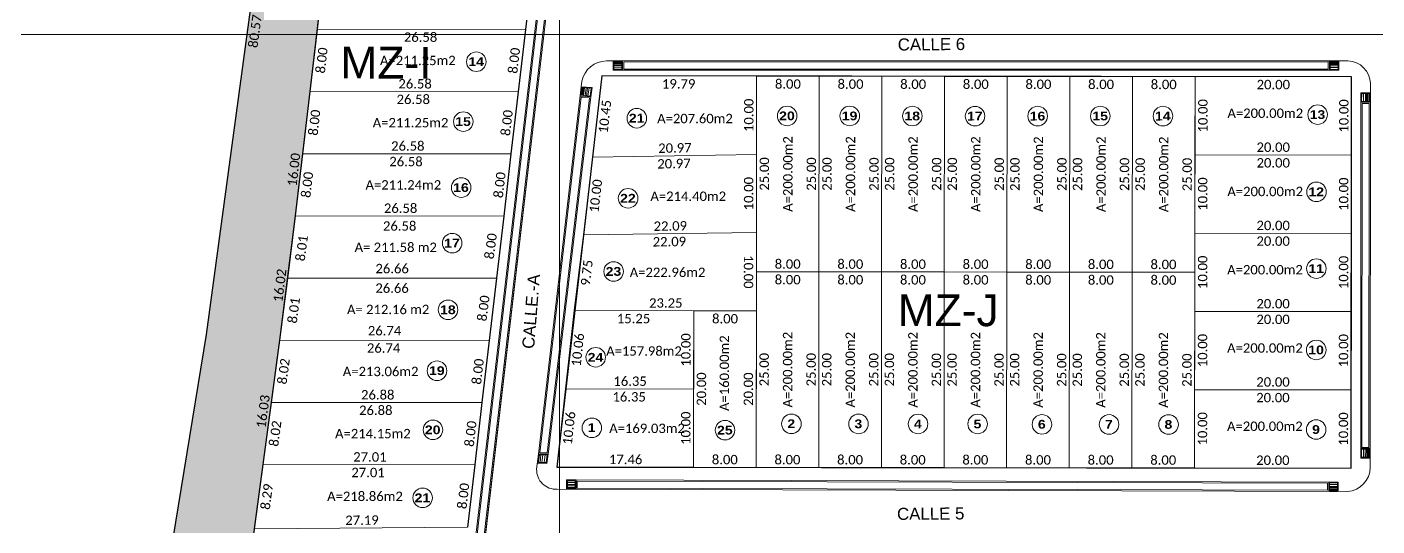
# Model space of a CAD drawing. Header units: inches. Extents: x 0 to 280406, y 0 to 9336832.
# Drawn here: x 279532 to 279704.4, y 9336237.2 to 9336300.9 of the extents above; entities that cross this region are included whole.
import ezdxf
from ezdxf.enums import TextEntityAlignment as Align

# ---------------------------------------------------------------- set-up
doc = ezdxf.new("R2010")
doc.units = ezdxf.units.IN
doc.header["$MEASUREMENT"] = 0
doc.linetypes.add('ACAD_ISO04W100', pattern=[30, 24, -3, 0, -3])
for name, color, linetype, lineweight in [('CC', 7, 'Continuous', 0), ('circulos', 7, 'Continuous', 15), ('corte vias', 21, 'ACAD_ISO04W100', 0), ('LOTES', 1, 'Continuous', 30), ('manzanas', 5, 'Continuous', 30), ('MANZANAS-ORIGINALES', 147, 'Continuous', 9), ('MATRIZ', 5, 'Continuous', 30), ('nombre de calles', 30, 'Continuous', 30), ('numero lote', 7, 'Continuous', 20)]:
    doc.layers.add(name, color=color, linetype=linetype, lineweight=lineweight)
for name, color, linetype in [('CENTRO', 6, 'Continuous'), ('COORD', 7, 'Continuous'), ('Cotas', 7, 'Continuous'), ('GRILLA', 7, 'Continuous'), ('textc', 255, 'Continuous')]:
    doc.layers.add(name, color=color, linetype=linetype)
doc.styles.add('Legend', font='calibri.ttf')
doc.styles.add('SAMUEL', font='')
doc.styles.get("Standard").update_dxf_attribs({"font": 'arial.ttf'})
doc.styles.add('ttt', font='swissko.ttf')
doc.styles.get('SAMUEL').set_extended_font_data('Arial Black')
doc.dimstyles.get("Standard").update_dxf_attribs({"dimtxt": 0.18, "dimasz": 0.18, "dimexe": 0.18, "dimexo": 0.0625, "dimgap": 0.09, "dimtad": 0, "dimtih": 1, "dimtoh": 1, "dimdec": 4, "dimzin": 0, "dimdsep": 46, "dimtxsty": 'Standard', "dimcen": 0.09, "dimadec": 0, "dimazin": 0, "dimtfac": 1, "dimtdec": 4, "dimtofl": 0, "dimtmove": 0, "dimatfit": 3, "dimfxl": 1, "dimtolj": 1, "dimtzin": 0, "dimarcsym": 0})

# ---------------------------------------------------------------- blocks, each defined once
blk = doc.blocks.new('arrrd')
at = {"layer": 'CC'}
for p, q in [((297898.82, 9336694.35), (297898.57, 9336692.41)), ((297898.83, 9336694.25), (297898.71, 9336693.28)), ((297898.93, 9336694.25), (297898.81, 9336693.28)), ((297899.12, 9336694.25), (297899, 9336693.28)), ((297899.36, 9336694.25), (297899.24, 9336693.27)), ((297899.67, 9336694.25), (297899.54, 9336693.27))]:
    blk.add_line(p, q, dxfattribs=at)
at = {"layer": 'corte vias', "lineweight": 20}
for p, q in [((297908.29, 9336743.41), (297908.29, 9336744.61)), ((297909.49, 9336744.6), (297909.49, 9336743.41)), ((297999.76, 9336744.74), (297999.76, 9336743.53)), ((298000.96, 9336743.53), (298000.96, 9336744.73)), ((297909.49, 9336743.41), (297908.29, 9336743.41)), ((297999.76, 9336743.53), (298000.96, 9336743.53)), ((297905.59, 9336741.21), (297904.19, 9336741.3)), ((297905.43, 9336740.01), (297905.59, 9336741.21)), ((298005, 9336740.66), (298003.8, 9336740.66)), ((298003.8, 9336740.66), (298003.8, 9336739.46)), ((297904.06, 9336740.11), (297905.43, 9336740.01)), ((298003.8, 9336739.46), (298005, 9336739.46)), ((298003.83, 9336693.98), (298003.83, 9336695.18)), ((298003.83, 9336695.18), (298005.03, 9336695.18)), ((298005.03, 9336693.98), (298003.83, 9336693.98)), ((297999.76, 9336689.7), (297999.76, 9336690.9)), ((297999.76, 9336690.9), (298000.96, 9336690.9)), ((298000.96, 9336690.9), (298000.96, 9336689.7))]:
    blk.add_line(p, q, dxfattribs=at)
for points in [[(297898.82, 9336694.35), (297900.03, 9336694.36), (297899.88, 9336693.16), (297898.67, 9336693.18)], [(297903.6, 9336689.86), (297903.6, 9336691.06), (297902.4, 9336691.06), (297902.4, 9336689.87)]]:
    blk.add_lwpolyline(points, dxfattribs=at)
at = {"layer": 'MANZANAS-ORIGINALES'}
for p, q in [((297907.42, 9336744.61), (298002.12, 9336744.73)), ((297908.38, 9336743.5), (297908.38, 9336744.61)), ((297908.38, 9336744.6), (297909.39, 9336744.6)), ((297908.38, 9336744.5), (297909.39, 9336744.5)), ((297908.38, 9336744.4), (297909.39, 9336744.4)), ((297908.38, 9336744.26), (297909.39, 9336744.26)), ((297908.38, 9336744.12), (297909.39, 9336744.12)), ((297908.38, 9336743.98), (297909.39, 9336743.98)), ((297908.38, 9336743.74), (297909.39, 9336743.74)), ((297909.39, 9336744.6), (297909.39, 9336743.5)), ((297999.76, 9336744.74), (297999.76, 9336743.53)), ((297999.85, 9336743.62), (297999.85, 9336744.74)), ((298000.87, 9336744.72), (297999.85, 9336744.72)), ((298000.87, 9336744.62), (297999.85, 9336744.62)), ((298000.87, 9336744.52), (297999.85, 9336744.52)), ((298000.87, 9336744.38), (297999.85, 9336744.38)), ((298000.87, 9336744.24), (297999.85, 9336744.24)), ((298000.87, 9336744.1), (297999.85, 9336744.1)), ((298000.87, 9336743.86), (297999.85, 9336743.86)), ((298000.87, 9336743.62), (298000.87, 9336744.74)), ((297898.82, 9336694.35), (297904.27, 9336742.03)), ((297909.39, 9336743.5), (297908.38, 9336743.5)), ((297999.76, 9336743.53), (297909.49, 9336743.41)), ((297999.85, 9336743.62), (298000.87, 9336743.62)), ((297904.07, 9336740.21), (297905.34, 9336740.11)), ((297904.12, 9336740.2), (297904.25, 9336741.2)), ((297905.47, 9336741.11), (297904.18, 9336741.2)), ((297904.18, 9336740.2), (297904.31, 9336741.19)), ((297904.27, 9336740.19), (297904.4, 9336741.19)), ((297904.38, 9336740.18), (297904.51, 9336741.18)), ((297904.51, 9336740.17), (297904.64, 9336741.17)), ((297904.7, 9336740.16), (297904.83, 9336741.15)), ((297904.86, 9336740.15), (297904.99, 9336741.14)), ((297905.07, 9336740.13), (297905.2, 9336741.13)), ((297905.34, 9336740.11), (297905.47, 9336741.11)), ((298003.89, 9336740.57), (298005, 9336740.57)), ((298003.89, 9336740.57), (298003.89, 9336739.55)), ((298004.13, 9336739.55), (298004.13, 9336740.57)), ((298004.37, 9336739.55), (298004.37, 9336740.57)), ((298004.51, 9336739.55), (298004.51, 9336740.57)), ((298004.65, 9336739.55), (298004.65, 9336740.57)), ((298004.79, 9336739.55), (298004.79, 9336740.57)), ((298004.89, 9336739.55), (298004.89, 9336740.57)), ((298004.99, 9336739.55), (298004.99, 9336740.57)), ((298005.03, 9336692.79), (298005, 9336741.82)), ((297905.43, 9336740.01), (297900.03, 9336694.36)), ((297904.06, 9336740.11), (297905.43, 9336740.01)), ((298003.83, 9336695.18), (298003.8, 9336739.46)), ((298003.8, 9336739.46), (298005, 9336739.46)), ((298003.89, 9336739.55), (298005, 9336739.55)), ((297900.03, 9336694.36), (297898.82, 9336694.35)), ((297900.03, 9336694.36), (297898.83, 9336694.35)), ((297900.03, 9336694.36), (297898.83, 9336694.35)), ((298003.83, 9336695.18), (298005.03, 9336695.18)), ((298003.92, 9336694.07), (298003.92, 9336695.09)), ((298003.92, 9336695.09), (298005.03, 9336695.09)), ((298003.92, 9336694.07), (298005.03, 9336694.07)), ((298004.16, 9336695.09), (298004.16, 9336694.07)), ((298004.4, 9336695.09), (298004.4, 9336694.07)), ((298004.54, 9336695.09), (298004.54, 9336694.07)), ((298004.68, 9336695.09), (298004.68, 9336694.07)), ((298004.82, 9336695.09), (298004.82, 9336694.07)), ((298004.92, 9336695.09), (298004.92, 9336694.07)), ((298005.02, 9336695.09), (298005.02, 9336694.07)), ((297903.5, 9336690.73), (297902.5, 9336690.73)), ((297903.5, 9336690.47), (297902.5, 9336690.47)), ((297903.5, 9336690.29), (297902.5, 9336690.29)), ((297903.6, 9336691.07), (297999.76, 9336690.9)), ((297903.6, 9336691.06), (297903.6, 9336689.87)), ((297999.76, 9336689.7), (297999.76, 9336690.9)), ((297999.76, 9336690.9), (297999.76, 9336689.7)), ((297999.76, 9336690.9), (297999.76, 9336689.7)), ((297999.85, 9336690.81), (297999.85, 9336689.7)), ((297999.85, 9336690.81), (298000.87, 9336690.81)), ((298000.87, 9336690.57), (297999.85, 9336690.57)), ((298000.87, 9336690.33), (297999.85, 9336690.33)), ((298000.87, 9336690.19), (297999.85, 9336690.19)), ((298000.87, 9336690.81), (298000.87, 9336689.7)), ((298002.16, 9336689.7), (297901.2, 9336689.87)), ((297903.5, 9336690.11), (297902.5, 9336690.11)), ((297903.5, 9336690), (297902.5, 9336690)), ((297903.5, 9336689.89), (297902.5, 9336689.89)), ((298000.87, 9336690.05), (297999.85, 9336690.05)), ((298000.87, 9336689.91), (297999.85, 9336689.91)), ((298000.87, 9336689.81), (297999.85, 9336689.81)), ((298000.87, 9336689.71), (297999.85, 9336689.71))]:
    blk.add_line(p, q, dxfattribs=at)
for points in [[(297909.64, 9336744.44), (297999.61, 9336744.58), (297999.61, 9336743.66), (297909.64, 9336743.55)], [(297905.25, 9336739.87), (297899.9, 9336694.51), (297898.99, 9336694.5), (297904.2, 9336739.95)], [(298004.88, 9336695.33), (298004.86, 9336739.29), (298003.96, 9336739.29), (298003.97, 9336695.33)], [(297999.59, 9336689.85), (297903.74, 9336690.01), (297903.74, 9336690.91), (297999.59, 9336690.75)]]:
    blk.add_lwpolyline(points, close=True, dxfattribs=at)
for points in [[(297898.81, 9336694.25), (297899.92, 9336694.26), (297899.8, 9336693.27), (297898.68, 9336693.28)], [(297903.5, 9336689.86), (297903.5, 9336690.96), (297902.5, 9336690.96), (297902.5, 9336689.87)]]:
    blk.add_lwpolyline(points, dxfattribs=at)
for centre, radius, start, end in [((297907.49, 9336741.32), 3.29, 91.1545, 167.6225), ((298002.02, 9336741.75), 2.98, 1.426, 87.9458), ((297901.05, 9336692.34), 2.48, 178.4794, 273.3425), ((298001.92, 9336692.79), 3.11, 273.8852, 0)]:
    blk.add_arc(centre, radius, start, end, dxfattribs=at)
blk = doc.blocks.new('SDF')
at = {"layer": 'MANZANAS-ORIGINALES'}
blk.add_line((300383.74, 9335633.2), (300399.34, 9335768.15), dxfattribs=at)
at = {"layer": 'MANZANAS-ORIGINALES', "flags": 128}
blk.add_lwpolyline([(300384.07, 9335636.06), (300382.88, 9335636.19), (300397.71, 9335764.34), (300398.9, 9335764.21), (300384.07, 9335636.06)], dxfattribs=at)
blk.add_lwpolyline([(300383.94, 9335636.23), (300383.05, 9335636.32), (300397.84, 9335764.18), (300398.73, 9335764.07)], close=True, dxfattribs=at)
blk = doc.blocks.new('*D14')
at = {"layer": 'COORD', "color": 0, "lineweight": -2, "transparency": 16777216}
blk.add_line((279600, 9336616.04), (279600, 9336600.44), dxfattribs=at)
at = {"layer": 'Defpoints', "color": 0, "transparency": 16777216}
for p in [(279600, 9336616.1), (279600, 9336615.1), (0, 0)]:
    blk.add_point(p, dxfattribs=at)
at = {"layer": 'COORD', "color": 0, "lineweight": 0, "transparency": 16777216, "insert": (279597.47, 9336607.27), "char_height": 3, "attachment_point": 5, "rotation": 90}
blk.add_mtext('\\A1;279600', dxfattribs=at)
blk = doc.blocks.new('*D16')
at = {"layer": 'COORD', "color": 0, "lineweight": -2, "transparency": 16777216}
blk.add_line((279750, 9336616.04), (279750, 9336600.44), dxfattribs=at)
at = {"layer": 'Defpoints', "color": 0, "transparency": 16777216}
for p in [(279750, 9336616.1), (279750, 9336615.1), (0, 0)]:
    blk.add_point(p, dxfattribs=at)
at = {"layer": 'COORD', "color": 0, "lineweight": 0, "transparency": 16777216, "insert": (279747.47, 9336607.27), "char_height": 3, "attachment_point": 5, "rotation": 90}
blk.add_mtext('\\A1;279750', dxfattribs=at)
blk = doc.blocks.new('*D18')
at = {"layer": 'COORD', "color": 0, "lineweight": -2, "transparency": 16777216}
blk.add_line((279900, 9336616.04), (279900, 9336600.44), dxfattribs=at)
at = {"layer": 'Defpoints', "color": 0, "transparency": 16777216}
for p in [(279900, 9336616.1), (279900, 9336615.1), (0, 0)]:
    blk.add_point(p, dxfattribs=at)
at = {"layer": 'COORD', "color": 0, "lineweight": 0, "transparency": 16777216, "insert": (279897.47, 9336607.27), "char_height": 3, "attachment_point": 5, "rotation": 90}
blk.add_mtext('\\A1;279900', dxfattribs=at)
blk = doc.blocks.new('*D24')
at = {"layer": 'COORD', "color": 0, "lineweight": -2, "transparency": 16777216}
blk.add_line((279995.36, 9336300), (279977.48, 9336300), dxfattribs=at)
at = {"layer": 'Defpoints', "color": 0, "transparency": 16777216}
for p in [(279994.42, 9336300), (279995.42, 9336300), (0, 0)]:
    blk.add_point(p, dxfattribs=at)
at = {"layer": 'COORD', "color": 0, "lineweight": 0, "transparency": 16777216, "insert": (279985.45, 9336302.53), "char_height": 3, "attachment_point": 5}
blk.add_mtext('\\A1;9336300', dxfattribs=at)
blk = doc.blocks.new('*D26')
at = {"layer": 'COORD', "color": 0, "lineweight": -2, "transparency": 16777216}
blk.add_line((279995.36, 9336450), (279977.48, 9336450), dxfattribs=at)
at = {"layer": 'Defpoints', "color": 0, "transparency": 16777216}
for p in [(279994.42, 9336450), (279995.42, 9336450), (0, 0)]:
    blk.add_point(p, dxfattribs=at)
at = {"layer": 'COORD', "color": 0, "lineweight": 0, "transparency": 16777216, "insert": (279985.45, 9336452.53), "char_height": 3, "attachment_point": 5}
blk.add_mtext('\\A1;9336450', dxfattribs=at)
blk = doc.blocks.new('*D28')
at = {"layer": 'COORD', "color": 0, "lineweight": -2, "transparency": 16777216}
blk.add_line((279995.36, 9336600), (279977.48, 9336600), dxfattribs=at)
at = {"layer": 'Defpoints', "color": 0, "transparency": 16777216}
for p in [(279994.42, 9336600), (279995.42, 9336600), (0, 0)]:
    blk.add_point(p, dxfattribs=at)
at = {"layer": 'COORD', "color": 0, "lineweight": 0, "transparency": 16777216, "insert": (279985.45, 9336602.53), "char_height": 3, "attachment_point": 5}
blk.add_mtext('\\A1;9336600', dxfattribs=at)

msp = doc.modelspace()

# ---------------------------------------------------------------- hatches: boundary and pattern name
at = {"layer": 'manzanas'}
h = msp.add_hatch(color=3, dxfattribs=at)
h.dxf.hatch_style = 1
h.paths.add_polyline_path([(279505.68, 9335885.64), (279585.89, 9335917.4), (279585.89, 9335917.96), (279548.35, 9335905.68), (279513.18, 9335893.95), (279512.36, 9335894.22), (279511.93, 9335894.64), (279511.64, 9335896.26), (279507.7, 9335918.09), (279506.6, 9335925.66), (279505.44, 9335933.58), (279504.28, 9335941.51), (279503.13, 9335949.44), (279501.97, 9335957.36), (279500.81, 9335965.28), (279499.66, 9335973.21), (279498.5, 9335981.13), (279497.34, 9335989.05), (279496.19, 9335996.97), (279495.03, 9336004.89), (279494.91, 9336005.72), (279497.68, 9336014.26), (279526.66, 9336014.33), (279528.27, 9336019.66), (279499.45, 9336019.69), (279501.94, 9336027.35), (279504.42, 9336035.01), (279506.91, 9336042.66), (279509.4, 9336050.32), (279511.9, 9336058.02), (279514.72, 9336065.64), (279517.55, 9336073.29), (279520.38, 9336080.95), (279523.21, 9336088.61), (279526.04, 9336096.26), (279528.87, 9336103.92), (279531.7, 9336111.58), (279534.53, 9336119.23), (279537.36, 9336126.89), (279540.19, 9336134.55), (279543.65, 9336143.93), (279545.62, 9336153.49), (279547.26, 9336161.31), (279548.84, 9336168.97), (279550.46, 9336176.63), (279552.06, 9336184.29), (279553.6, 9336191.67), (279555.59, 9336201.23), (279583.23, 9336201.47), (279584.77, 9336207.35), (279556.82, 9336207.11), (279557.51, 9336210.4), (279559.73, 9336226.98), (279562.14, 9336245.03), (279564.27, 9336260.92), (279566.28, 9336276.82), (279568.13, 9336292.71), (279570.91, 9336316.55), (279572.76, 9336332.44), (279574.72, 9336349.44), (279574.26, 9336349.45), (279560.94, 9336348.33), (279545.04, 9336347), (279546.95, 9336369.69), (279547.62, 9336377.63), (279548.35, 9336386.19), (279557.88, 9336405.48), (279564.79, 9336419.48), (279568.15, 9336426.48), (279577.5, 9336447.48), (279586.84, 9336468.48), (279593.07, 9336482.48), (279596.2, 9336489.48), (279599.74, 9336496.48), (279603.79, 9336504.48), (279611.9, 9336520.48), (279623.31, 9336520.48), (279612.05, 9336529.38), (279611.19, 9336528.07), (279587.54, 9336481.36), (279558.71, 9336416.55), (279539.78, 9336378.25), (279536.48, 9336339.06), (279565.69, 9336341.51), (279554.87, 9336261.67), (279537.78, 9336157.13), (279536.85, 9336148.55), (279533.04, 9336137.17), (279485.13, 9336008.96)])
h.paths.add_polyline_path([(279550.73, 9336212.51, -1), (279553.22, 9336212.51, -1)], flags=16)
h.paths.add_polyline_path([(279510.98, 9336017.95), (279515.91, 9336017.94), (279515.91, 9336019.79), (279510.99, 9336019.79)], flags=24)
h.paths.add_polyline_path([(279566.69, 9336201.53), (279571.61, 9336201.57), (279571.6, 9336203.42), (279566.67, 9336203.38)], flags=24)
h.paths.add_polyline_path([(279614.65, 9336520.65), (279619.57, 9336520.65), (279619.57, 9336522.46), (279614.65, 9336522.46)], flags=24)
h.paths.add_polyline_path([(279547.64, 9336184.05), (279550, 9336195.15), (279548.19, 9336195.53), (279545.84, 9336184.44)], flags=24)
h.paths.add_polyline_path([(279606.32, 9336509.43), (279608.55, 9336513.82), (279606.9, 9336514.65), (279604.68, 9336510.26)], flags=25)
h.paths.add_polyline_path([(279600.62, 9336498.27), (279602.42, 9336501.8), (279600.77, 9336502.64), (279598.98, 9336499.1)], flags=24)
h.paths.add_polyline_path([(279596.89, 9336490.94), (279598.68, 9336494.47), (279597.03, 9336495.31), (279595.24, 9336491.77)], flags=24)
h.paths.add_polyline_path([(279593.71, 9336484.01), (279595.33, 9336487.63), (279593.64, 9336488.38), (279592.03, 9336484.76)], flags=24)
h.paths.add_polyline_path([(279588.56, 9336472.43), (279590.56, 9336476.93), (279588.87, 9336477.68), (279586.87, 9336473.18)], flags=24)
h.paths.add_polyline_path([(279581.15, 9336455.77), (279583.16, 9336460.27), (279581.47, 9336461.02), (279579.47, 9336456.52)], flags=24)
h.paths.add_polyline_path([(279571.18, 9336433.96), (279573.18, 9336438.46), (279571.49, 9336439.21), (279569.49, 9336434.71)], flags=24)
h.paths.add_polyline_path([(279565.73, 9336421.56), (279567.44, 9336425.13), (279565.81, 9336425.91), (279564.1, 9336422.34)], flags=24)
h.paths.add_polyline_path([(279559.78, 9336409.69), (279561.96, 9336414.11), (279560.3, 9336414.92), (279558.12, 9336410.51)], flags=24)
h.paths.add_polyline_path([(279551.06, 9336392.59), (279553.24, 9336397), (279551.59, 9336397.82), (279549.4, 9336393.4)], flags=24)
h.paths.add_polyline_path([(279547.81, 9336380.42), (279548.15, 9336384.37), (279546.31, 9336384.53), (279545.98, 9336380.58)], flags=24)
h.paths.add_polyline_path([(279546.94, 9336370.64), (279547.27, 9336374.59), (279545.44, 9336374.74), (279545.1, 9336370.79)], flags=24)
h.paths.add_polyline_path([(279545.64, 9336355.28), (279546.05, 9336360.18), (279544.23, 9336360.34), (279543.81, 9336355.43)], flags=24)
h.paths.add_polyline_path([(279550.56, 9336345.54), (279555.47, 9336345.95), (279555.32, 9336347.79), (279550.41, 9336347.37)], flags=24)
h.paths.add_polyline_path([(279565.08, 9336346.77), (279569.99, 9336347.18), (279569.84, 9336349.02), (279564.93, 9336348.61)], flags=24)
h.paths.add_polyline_path([(279571.24, 9336347.58), (279575.21, 9336347.49), (279575.25, 9336349.34), (279571.29, 9336349.43)], flags=24)
h.paths.add_polyline_path([(279573.34, 9336337.07), (279573.9, 9336341.95), (279572.1, 9336342.16), (279571.53, 9336337.28)], flags=25)
h.paths.add_polyline_path([(279571.4, 9336320.8), (279571.97, 9336325.69), (279570.14, 9336325.91), (279569.57, 9336321.02)], flags=24)
h.paths.add_polyline_path([(279569.3, 9336301.86), (279569.87, 9336306.75), (279568.04, 9336306.97), (279567.47, 9336302.08)], flags=25)
h.paths.add_polyline_path([(279566.68, 9336280.17), (279567.25, 9336285.06), (279565.42, 9336285.27), (279564.85, 9336280.38)], flags=25)
h.paths.add_polyline_path([(279564.87, 9336265.36), (279565.49, 9336270.25), (279563.66, 9336270.48), (279563.04, 9336265.59)], flags=25)
h.paths.add_polyline_path([(279562.71, 9336249.26), (279563.36, 9336254.14), (279561.54, 9336254.39), (279560.88, 9336249.5)], flags=25)
h.paths.add_polyline_path([(279560.41, 9336232.45), (279561.06, 9336237.34), (279559.23, 9336237.58), (279558.58, 9336232.7)], flags=24)
h.paths.add_polyline_path([(279558.21, 9336215.32), (279558.87, 9336220.2), (279557.04, 9336220.44), (279556.39, 9336215.56)], flags=24)
h.paths.add_polyline_path([(279556.72, 9336207.06), (279557.53, 9336210.94), (279555.73, 9336211.32), (279554.92, 9336207.44)], flags=24)
h.paths.add_polyline_path([(279567.61, 9336205.6), (279572.54, 9336205.64), (279572.52, 9336207.49), (279567.6, 9336207.45)], flags=24)
h.paths.add_polyline_path([(279583.52, 9336201.77), (279584.52, 9336205.61), (279582.74, 9336206.07), (279581.73, 9336202.24)], flags=25)
h.paths.add_polyline_path([(279554.51, 9336193.51), (279555.32, 9336197.39), (279553.52, 9336197.77), (279552.71, 9336193.89)], flags=25)
h.paths.add_polyline_path([(279552.5, 9336185.3), (279553.31, 9336189.18), (279551.52, 9336189.55), (279550.71, 9336185.67)], flags=25)
h.paths.add_polyline_path([(279550.8, 9336178.59), (279551.61, 9336182.48), (279549.8, 9336182.85), (279548.99, 9336178.97)], flags=24)
h.paths.add_polyline_path([(279549.66, 9336171.54), (279550.48, 9336175.42), (279548.68, 9336175.81), (279547.85, 9336171.93)], flags=25)
h.paths.add_polyline_path([(279547.78, 9336163.87), (279548.59, 9336167.75), (279546.78, 9336168.12), (279545.98, 9336164.24)], flags=25)
h.paths.add_polyline_path([(279546.15, 9336156.37), (279546.96, 9336160.25), (279545.15, 9336160.63), (279544.34, 9336156.75)], flags=24)
h.paths.add_polyline_path([(279544.42, 9336147.69), (279545.23, 9336151.57), (279543.42, 9336151.94), (279542.62, 9336148.06)], flags=25)
h.paths.add_polyline_path([(279541.26, 9336137.49), (279542.96, 9336142.11), (279541.23, 9336142.75), (279539.53, 9336138.12)], flags=24)
h.paths.add_polyline_path([(279538.47, 9336129.8), (279539.84, 9336133.52), (279538.11, 9336134.16), (279536.74, 9336130.44)], flags=25)
h.paths.add_polyline_path([(279535.67, 9336122.14), (279537.04, 9336125.86), (279535.31, 9336126.5), (279533.94, 9336122.78)], flags=25)
h.paths.add_polyline_path([(279532.86, 9336114.48), (279534.24, 9336118.2), (279532.51, 9336118.84), (279531.13, 9336115.12)], flags=25)
h.paths.add_polyline_path([(279530.05, 9336106.82), (279531.43, 9336110.54), (279529.7, 9336111.18), (279528.32, 9336107.46)], flags=25)
h.paths.add_polyline_path([(279527.24, 9336099.16), (279528.61, 9336102.88), (279526.88, 9336103.52), (279525.51, 9336099.8)], flags=25)
h.paths.add_polyline_path([(279524.42, 9336091.5), (279525.8, 9336095.22), (279524.07, 9336095.86), (279522.69, 9336092.14)], flags=25)
h.paths.add_polyline_path([(279521.6, 9336083.84), (279522.98, 9336087.56), (279521.25, 9336088.2), (279519.87, 9336084.48)], flags=25)
h.paths.add_polyline_path([(279518.78, 9336076.18), (279520.16, 9336079.9), (279518.43, 9336080.54), (279517.05, 9336076.82)], flags=25)
h.paths.add_polyline_path([(279515.96, 9336068.52), (279517.33, 9336072.24), (279515.6, 9336072.88), (279514.23, 9336069.16)], flags=25)
h.paths.add_polyline_path([(279513.14, 9336060.88), (279514.52, 9336064.6), (279512.79, 9336065.24), (279511.41, 9336061.52)], flags=25)
h.paths.add_polyline_path([(279510.57, 9336053.23), (279511.8, 9336057), (279510.04, 9336057.57), (279508.82, 9336053.8)], flags=25)
h.paths.add_polyline_path([(279508.08, 9336045.55), (279509.3, 9336049.33), (279507.55, 9336049.9), (279506.33, 9336046.12)], flags=25)
h.paths.add_polyline_path([(279505.6, 9336037.89), (279506.82, 9336041.67), (279505.07, 9336042.24), (279503.84, 9336038.46)], flags=25)
h.paths.add_polyline_path([(279503.11, 9336030.24), (279504.34, 9336034.01), (279502.58, 9336034.58), (279501.36, 9336030.81)], flags=25)
h.paths.add_polyline_path([(279500.45, 9336022.5), (279501.68, 9336026.27), (279499.92, 9336026.84), (279498.7, 9336023.07)], flags=25)
h.paths.add_polyline_path([(279526.84, 9336015.16), (279527.98, 9336018.95), (279526.25, 9336019.48), (279525.1, 9336015.69)], flags=24)
h.paths.add_polyline_path([(279509.9, 9336014.34), (279514.82, 9336014.36), (279514.82, 9336016.2), (279509.89, 9336016.19)], flags=24)
h.paths.add_polyline_path([(279495.75, 9336008.52), (279496.97, 9336012.3), (279495.22, 9336012.86), (279493.99, 9336009.09)], flags=24)
h.paths.add_polyline_path([(279492.66, 9336007.86), (279493.24, 9336003.93), (279495.06, 9336004.2), (279494.49, 9336008.12)], flags=24)
h.paths.add_polyline_path([(279493.58, 9336003.47), (279494.16, 9335999.55), (279495.98, 9335999.81), (279495.41, 9336003.74)], flags=24)
h.paths.add_polyline_path([(279494.72, 9335995.55), (279495.3, 9335991.63), (279497.12, 9335991.89), (279496.55, 9335995.82)], flags=24)
h.paths.add_polyline_path([(279495.86, 9335987.63), (279496.44, 9335983.71), (279498.26, 9335983.98), (279497.69, 9335987.9)], flags=24)
h.paths.add_polyline_path([(279497.01, 9335979.71), (279497.58, 9335975.79), (279499.41, 9335976.06), (279498.83, 9335979.98)], flags=24)
h.paths.add_polyline_path([(279498.15, 9335971.8), (279498.72, 9335967.87), (279500.55, 9335968.14), (279499.98, 9335972.06)], flags=24)
h.paths.add_polyline_path([(279499.3, 9335963.88), (279499.87, 9335959.95), (279501.69, 9335960.22), (279501.12, 9335964.14)], flags=24)
h.paths.add_polyline_path([(279500.44, 9335955.95), (279501.01, 9335952.03), (279502.84, 9335952.3), (279502.27, 9335956.22)], flags=24)
h.paths.add_polyline_path([(279501.59, 9335948.03), (279502.16, 9335944.1), (279503.99, 9335944.37), (279503.41, 9335948.3)], flags=24)
h.paths.add_polyline_path([(279502.74, 9335940.1), (279503.31, 9335936.18), (279505.13, 9335936.45), (279504.56, 9335940.37)], flags=24)
h.paths.add_polyline_path([(279503.88, 9335932.18), (279504.46, 9335928.26), (279506.28, 9335928.52), (279505.71, 9335932.45)], flags=24)
h.paths.add_polyline_path([(279506.84, 9335913.96), (279507.67, 9335909.11), (279509.49, 9335909.42), (279508.66, 9335914.28)], flags=24)
h.paths.add_polyline_path([(279509.16, 9335898.44), (279509.84, 9335894.53), (279511.66, 9335894.85), (279510.98, 9335898.75)], flags=24)
h.paths.add_polyline_path([(279509.33, 9335893.89), (279512.17, 9335891.12), (279513.45, 9335892.44), (279510.61, 9335895.21)], flags=24)
h.paths.add_polyline_path([(279512.82, 9335892.19), (279516.59, 9335890.95), (279517.16, 9335892.7), (279513.4, 9335893.94)], flags=24)
h.paths.add_polyline_path([(279562.04, 9335908.34), (279566.72, 9335909.87), (279566.15, 9335911.63), (279561.47, 9335910.1)], flags=24)
h.paths.add_polyline_path([(279543.83, 9335900.76), (279548.41, 9335902.57), (279547.73, 9335904.28), (279543.15, 9335902.47)], flags=24)
h.paths.add_polyline_path([(279495, 9335950.9), (279495.96, 9335945.09), (279497.78, 9335945.4), (279496.82, 9335951.2)], flags=24)
h.paths.add_polyline_path([(279510.21, 9336070.64), (279512.27, 9336076.15), (279510.54, 9336076.8), (279508.48, 9336071.29)], flags=24)
h.paths.add_polyline_path([(279536.17, 9336140.95), (279537.73, 9336145.62), (279535.98, 9336146.21), (279534.42, 9336141.54)], flags=24)
h.paths.add_polyline_path([(279538.91, 9336151.62), (279539.33, 9336155.56), (279537.5, 9336155.76), (279537.07, 9336151.82)], flags=24)
h.paths.add_polyline_path([(279547.38, 9336205.26), (279548.33, 9336211.06), (279546.51, 9336211.36), (279545.56, 9336205.55)], flags=24)
h.paths.add_polyline_path([(279561.68, 9336297.85), (279562.34, 9336302.73), (279560.51, 9336302.98), (279559.85, 9336298.1)], flags=24)
h.paths.add_polyline_path([(279539.6, 9336355.12), (279540.01, 9336360.03), (279538.18, 9336360.18), (279537.76, 9336355.28)], flags=24)
h.paths.add_polyline_path([(279549.35, 9336393.79), (279551.53, 9336398.2), (279549.88, 9336399.01), (279547.71, 9336394.6)], flags=24)
h.paths.add_polyline_path([(279573.56, 9336445.34), (279575.56, 9336449.84), (279573.88, 9336450.59), (279571.88, 9336446.09)], flags=24)
h.paths.add_polyline_path([(279599.3, 9336500.99), (279601.52, 9336505.38), (279599.87, 9336506.22), (279597.65, 9336501.82)], flags=24)
h.paths.add_polyline_path([(279611.58, 9336525.11), (279613.75, 9336528.43), (279612.22, 9336529.43), (279610.05, 9336526.12)], flags=9)
h.paths.add_polyline_path([(279614.97, 9336524.75), (279618.83, 9336521.7), (279619.97, 9336523.15), (279616.11, 9336526.2)], flags=24)
h.paths.add_polyline_path([(279551.14, 9336211.66), (279552.76, 9336211.67), (279552.75, 9336213.38), (279551.14, 9336213.37)], flags=8)
h.paths.add_polyline_path([(279553.4, 9336236.04), (279549.24, 9336215.45), (279555.22, 9336214.25), (279559.37, 9336234.83)], flags=24)

# ---------------------------------------------------------------- linework, layer by layer
at = {"layer": 'CENTRO', "color": 0, "lineweight": 5}
msp.add_lwpolyline([(279512.55, 9335834.31), (279505.68, 9335885.64), (279485.13, 9336008.96), (279533.04, 9336137.17), (279536.85, 9336148.55), (279537.78, 9336157.13), (279554.87, 9336261.67), (279565.69, 9336341.51), (279536.48, 9336339.06), (279443.61, 9336313.19), (279443.61, 9336313.2), (279393.44, 9336299.7), (279348.07, 9336285.67), (279344.3, 9336207.93), (279385.4, 9336111.94), (279371.94, 9336034.53), (279417.7, 9335965.44), (279472.11, 9335887.22), (279488.66, 9335862.57), (279495.92, 9335850.53), (279500.43, 9335844.17), (279504.85, 9335838), (279507.79, 9335834.31)], dxfattribs=at)
at = {"layer": 'circulos', "color": 250}
for centre in [(279589.36, 9336296.51), (279609.86, 9336289.29), (279629.06, 9336289.58), (279637.06, 9336289.58), (279645.06, 9336289.57), (279653.06, 9336289.55), (279661.06, 9336289.56), (279669.06, 9336289.57), (279677.06, 9336289.56), (279696.82, 9336289.75), (279587.7, 9336288.86), (279587.43, 9336280.43), (279608.75, 9336279.06), (279696.67, 9336279.88), (279586.28, 9336273.33), (279696.66, 9336270.07), (279606.9, 9336269.71), (279585.75, 9336264.81), (279696.64, 9336259.68), (279604.61, 9336258.74), (279584.34, 9336257.02), (279583.82, 9336249.47), (279604.12, 9336249.73), (279621.13, 9336249.43), (279629.61, 9336250.24), (279638.18, 9336250.23), (279645.78, 9336250.22), (279653.39, 9336250.22), (279661.61, 9336250.17), (279670.18, 9336250.16), (279677.78, 9336250.15), (279696.63, 9336249.51), (279582.5, 9336240.78)]:
    msp.add_circle(centre, 1.25, dxfattribs=at)
at = {"layer": 'GRILLA', "lineweight": 0}
for p, q in [((279600, 9335879.51), (279600, 9336628.63)), ((279422.77, 9336300), (279995.42, 9336300))]:
    msp.add_line(p, q, dxfattribs=at)
at = {"layer": 'LOTES', "lineweight": 13, "flags": 128}
for points in [[(279587.54, 9336481.36), (279558.71, 9336416.55), (279539.78, 9336378.25), (279536.48, 9336339.06), (279565.69, 9336341.51), (279554.87, 9336261.67), (279537.78, 9336157.13)], [(279559.73, 9336226.98), (279562.14, 9336245.03), (279564.27, 9336260.92), (279566.28, 9336276.82), (279568.13, 9336292.71), (279570.91, 9336316.55), (279572.76, 9336332.44), (279574.72, 9336349.44), (279574.26, 9336349.45), (279560.94, 9336348.33), (279545.04, 9336347), (279546.95, 9336369.69), (279547.62, 9336377.63), (279548.35, 9336386.19), (279557.88, 9336405.48), (279564.79, 9336419.48), (279568.15, 9336426.48)]]:
    msp.add_lwpolyline(points, dxfattribs=at)
for points in [[(279569.99, 9336308.6), (279596.57, 9336308.57), (279595.64, 9336300.62), (279569.06, 9336300.65)], [(279569.06, 9336300.65), (279595.64, 9336300.62), (279594.72, 9336292.68), (279568.13, 9336292.71)], [(279625.16, 9336294.67), (279605.38, 9336294.69), (279604.18, 9336284.31), (279625.15, 9336284.67)], [(279633.13, 9336269.66), (279633.16, 9336294.66), (279625.16, 9336294.67), (279625.13, 9336269.67)], [(279641.13, 9336269.65), (279641.16, 9336294.65), (279633.16, 9336294.66), (279633.13, 9336269.66)], [(279649.13, 9336269.64), (279649.16, 9336294.64), (279641.16, 9336294.65), (279641.13, 9336269.65)], [(279657.13, 9336269.63), (279657.16, 9336294.63), (279649.16, 9336294.64), (279649.13, 9336269.64)], [(279665.13, 9336269.62), (279665.16, 9336294.62), (279657.16, 9336294.63), (279657.13, 9336269.63)], [(279673.13, 9336269.61), (279673.16, 9336294.61), (279665.16, 9336294.62), (279665.13, 9336269.62)], [(279681.13, 9336269.6), (279681.16, 9336294.6), (279673.16, 9336294.61), (279673.13, 9336269.61)], [(279681.16, 9336294.6), (279681.15, 9336284.6), (279701.15, 9336284.58), (279701.16, 9336294.58)], [(279568.13, 9336292.71), (279594.72, 9336292.68), (279593.79, 9336284.73), (279567.21, 9336284.76)], [(279566.28, 9336276.82), (279592.86, 9336276.78), (279593.79, 9336284.73), (279567.21, 9336284.76)], [(279625.15, 9336284.67), (279604.18, 9336284.31), (279603.04, 9336274.37), (279625.13, 9336274.67)], [(279681.15, 9336284.6), (279681.14, 9336274.6), (279701.14, 9336274.58), (279701.15, 9336284.58)], [(279592.86, 9336276.78), (279591.94, 9336268.84), (279565.28, 9336268.87), (279566.28, 9336276.82)], [(279625.13, 9336274.67), (279603.04, 9336274.37), (279601.88, 9336264.7), (279625.13, 9336264.67)], [(279681.14, 9336274.6), (279681.13, 9336264.6), (279701.13, 9336264.58), (279701.14, 9336274.58)], [(279633.1, 9336244.66), (279633.13, 9336269.66), (279625.13, 9336269.67), (279625.1, 9336244.67)], [(279641.1, 9336244.65), (279641.13, 9336269.65), (279633.13, 9336269.66), (279633.1, 9336244.66)], [(279649.1, 9336244.64), (279649.13, 9336269.64), (279641.13, 9336269.65), (279641.1, 9336244.65)], [(279657.1, 9336244.63), (279657.13, 9336269.63), (279649.13, 9336269.64), (279649.1, 9336244.64)], [(279665.1, 9336244.62), (279665.13, 9336269.62), (279657.13, 9336269.63), (279657.1, 9336244.63)], [(279673.1, 9336244.61), (279673.13, 9336269.61), (279665.13, 9336269.62), (279665.1, 9336244.62)], [(279681.1, 9336244.6), (279681.13, 9336269.6), (279673.13, 9336269.61), (279673.1, 9336244.61)], [(279564.27, 9336260.92), (279591.01, 9336260.89), (279591.94, 9336268.84), (279565.28, 9336268.87)], [(279617.13, 9336264.68), (279601.88, 9336264.7), (279600.77, 9336254.7), (279617.11, 9336254.68)], [(279625.1, 9336244.67), (279617.1, 9336244.68), (279617.13, 9336264.68), (279625.13, 9336264.67)], [(279681.13, 9336264.6), (279681.11, 9336254.6), (279701.11, 9336254.58), (279701.13, 9336264.58)], [(279591.01, 9336260.89), (279590.08, 9336252.95), (279563.21, 9336252.98), (279564.27, 9336260.92)], [(279617.11, 9336254.68), (279600.77, 9336254.7), (279599.64, 9336244.7), (279617.1, 9336244.68)], [(279681.11, 9336254.6), (279681.1, 9336244.6), (279701.1, 9336244.58), (279701.11, 9336254.58)], [(279562.14, 9336245.03), (279589.16, 9336245), (279590.08, 9336252.95), (279563.21, 9336252.98)], [(279561.04, 9336236.82), (279588.23, 9336237.05), (279589.16, 9336245), (279562.14, 9336245.03)]]:
    msp.add_lwpolyline(points, close=True, dxfattribs=at)
at = {"layer": 'manzanas'}
for points in [[(279587.54, 9336481.36), (279558.71, 9336416.55), (279539.78, 9336378.25), (279536.48, 9336339.06), (279565.69, 9336341.51), (279554.87, 9336261.67), (279537.78, 9336157.13)], [(279559.73, 9336226.98), (279562.14, 9336245.03), (279564.27, 9336260.92), (279566.28, 9336276.82), (279568.13, 9336292.71), (279570.91, 9336316.55), (279572.76, 9336332.44), (279574.72, 9336349.44), (279574.26, 9336349.45), (279560.94, 9336348.33), (279545.04, 9336347), (279546.95, 9336369.69), (279547.62, 9336377.63), (279548.35, 9336386.19), (279557.88, 9336405.48), (279564.79, 9336419.48), (279568.15, 9336426.48)], [(279561.04, 9336236.82), (279562.14, 9336245.03), (279563.21, 9336252.98), (279564.27, 9336260.92), (279565.28, 9336268.87), (279566.28, 9336276.82), (279567.21, 9336284.76), (279568.13, 9336292.71), (279569.06, 9336300.65), (279569.99, 9336308.6)], [(279596.57, 9336308.57), (279595.64, 9336300.62), (279594.72, 9336292.68), (279593.79, 9336284.73), (279592.86, 9336276.78), (279591.94, 9336268.84), (279591.01, 9336260.89), (279590.08, 9336252.95), (279589.16, 9336245), (279588.23, 9336237.05)]]:
    msp.add_lwpolyline(points, dxfattribs=at)
msp.add_lwpolyline([(279599.64, 9336244.7), (279701.1, 9336244.58), (279701.16, 9336294.58), (279605.38, 9336294.69)], close=True, dxfattribs=at)
at = {"layer": 'MATRIZ'}
msp.add_lwpolyline([(279587.54, 9336481.36), (279558.71, 9336416.55), (279539.78, 9336378.25), (279536.48, 9336339.06), (279565.69, 9336341.51), (279554.87, 9336261.67), (279537.78, 9336157.13)], dxfattribs=at)

# ---------------------------------------------------------------- block references
at = {"rotation": 359.9307389415724}
for name, p in [('SDF', (-32081.81, 942.07)), ('arrrd', (-29587.79, -81.05))]:
    msp.add_blockref(name, p, dxfattribs=at)

# ---------------------------------------------------------------- texts
at = {"layer": 'Cotas', "style": 'Legend'}
for s, rotation, p in [('80.57', 82.2825, (279561.09, 9336300.41)), ('26.58', 359.9307, (279582.24, 9336299.65)), ('8.00', 83.3547, (279569.6, 9336296.68)), ('8.00', 83.3508, (279594.18, 9336296.65)), ('26.58', 359.9307, (279581.54, 9336293.69)), ('19.79', 359.9307, (279615.21, 9336293.68)), ('8.00', 359.9307, (279629.16, 9336293.66)), ('8.00', 359.9307, (279637.16, 9336293.65)), ('8.00', 359.9307, (279645.16, 9336293.64)), ('8.00', 359.9307, (279653.16, 9336293.64)), ('8.00', 359.9307, (279661.16, 9336293.63)), ('8.00', 359.9307, (279669.16, 9336293.62)), ('8.00', 359.9307, (279677.16, 9336293.61)), ('20.00', 359.9307, (279691.16, 9336293.59)), ('26.58', 359.9307, (279581.31, 9336291.7)), ('8.00', 83.3547, (279568.67, 9336288.73)), ('8.00', 83.3514, (279593.25, 9336288.7)), ('10.45', 83.4292, (279605.78, 9336289.51)), ('10.00', 89.9331, (279624.16, 9336289.66)), ('10.00', 89.9307, (279682.16, 9336289.6)), ('10.00', 89.9307, (279700.16, 9336289.58)), ('A=200.00m2', 90, (279629.15, 9336282.16)), ('A=200.00m2', 90, (279637.15, 9336282.15)), ('A=200.00m2', 90, (279645.15, 9336282.14)), ('A=200.00m2', 90, (279653.15, 9336282.14)), ('A=200.00m2', 90, (279661.15, 9336282.13)), ('A=200.00m2', 90, (279669.15, 9336282.12)), ('A=200.00m2', 90, (279677.15, 9336282.11)), ('26.58', 359.9291, (279580.61, 9336285.74)), ('20.97', 0.9865, (279614.73, 9336285.49)), ('20.00', 359.9307, (279691.15, 9336285.59)), ('16.00', 83.3547, (279566.05, 9336282.72)), ('26.58', 359.9291, (279580.38, 9336283.75)), ('20.97', 0.9865, (279614.61, 9336283.49)), ('25.00', 89.9307, (279626.15, 9336282.17)), ('25.00', 89.9307, (279632.15, 9336282.16)), ('25.00', 89.9307, (279634.15, 9336282.16)), ('25.00', 89.9307, (279640.15, 9336282.15)), ('25.00', 89.9307, (279642.15, 9336282.15)), ('25.00', 89.9307, (279648.15, 9336282.14)), ('25.00', 89.9307, (279650.15, 9336282.14)), ('25.00', 89.9307, (279656.15, 9336282.13)), ('25.00', 89.9307, (279658.15, 9336282.13)), ('25.00', 89.9307, (279664.15, 9336282.12)), ('25.00', 89.9307, (279666.15, 9336282.12)), ('25.00', 89.9307, (279672.15, 9336282.11)), ('25.00', 89.9307, (279674.15, 9336282.11)), ('25.00', 89.9307, (279680.15, 9336282.1)), ('20.00', 359.9307, (279691.15, 9336283.59)), ('8.00', 83.3547, (279567.75, 9336280.79)), ('8.00', 83.3508, (279592.33, 9336280.76)), ('10.00', 89.859, (279624.14, 9336279.65)), ('10.00', 89.9307, (279682.14, 9336279.6)), ('10.00', 89.9307, (279700.14, 9336279.58)), ('10.00', 83.4292, (279604.61, 9336279.36)), ('26.58', 359.9291, (279579.69, 9336277.79)), ('22.09', 0.7663, (279614.14, 9336275.52)), ('20.00', 359.9307, (279691.14, 9336275.59)), ('22.09', 0.7663, (279614.02, 9336273.52)), ('20.00', 359.9307, (279691.14, 9336273.59)), ('10.00', 270.0002, (279624.13, 9336269.66)), ('8.00', 359.9307, (279629.13, 9336270.66)), ('8.00', 359.9307, (279637.13, 9336270.65)), ('8.00', 359.9307, (279645.13, 9336270.64)), ('8.00', 359.9307, (279653.13, 9336270.64)), ('8.00', 359.9307, (279661.13, 9336270.63)), ('8.00', 359.9307, (279669.13, 9336270.62)), ('8.00', 359.9307, (279677.13, 9336270.61)), ('10.00', 89.9307, (279682.13, 9336269.6)), ('10.00', 89.9307, (279700.13, 9336269.58)), ('16.02', 82.7818, (279564.26, 9336267.92)), ('9.75', 83.1549, (279603.46, 9336269.54)), ('8.00', 359.9307, (279629.13, 9336268.66)), ('8.00', 359.9307, (279637.13, 9336268.65)), ('8.00', 359.9307, (279645.13, 9336268.64)), ('8.00', 359.9307, (279653.13, 9336268.64)), ('8.00', 359.9307, (279661.13, 9336268.63)), ('8.00', 359.9307, (279669.13, 9336268.62)), ('8.00', 359.9307, (279677.13, 9336268.61)), ('23.25', 359.9307, (279613.56, 9336265.68)), ('20.00', 359.9307, (279691.13, 9336265.59)), ('15.25', 359.9306, (279609.44, 9336263.69)), ('8.00', 359.9307, (279621.13, 9336263.67)), ('20.00', 359.9307, (279691.13, 9336263.59)), ('10.06', 83.6869, (279602.32, 9336259.7)), ('10.00', 89.9309, (279616.12, 9336259.68)), ('A=160.00m2', 90, (279621.04, 9336256.71)), ('A=200.00m2', 90, (279629.12, 9336257.16)), ('A=200.00m2', 90, (279637.12, 9336257.15)), ('A=200.00m2', 90, (279645.12, 9336257.14)), ('A=200.00m2', 90, (279653.12, 9336257.14)), ('A=200.00m2', 90, (279661.12, 9336257.13)), ('A=200.00m2', 90, (279669.12, 9336257.12)), ('A=200.00m2', 90, (279677.12, 9336257.11)), ('10.00', 89.9307, (279682.12, 9336259.6)), ('10.00', 89.9307, (279700.12, 9336259.58)), ('26.74', 359.9307, (279577.52, 9336259.92)), ('25.00', 89.9307, (279626.12, 9336257.17)), ('25.00', 89.9307, (279632.12, 9336257.16)), ('25.00', 89.9307, (279634.12, 9336257.16)), ('25.00', 89.9307, (279640.12, 9336257.15)), ('25.00', 89.9307, (279642.12, 9336257.15)), ('25.00', 89.9307, (279648.12, 9336257.14)), ('25.00', 89.9307, (279650.12, 9336257.14)), ('25.00', 89.9307, (279656.12, 9336257.13)), ('25.00', 89.9307, (279658.12, 9336257.13)), ('25.00', 89.9307, (279664.12, 9336257.12)), ('25.00', 89.9307, (279666.12, 9336257.12)), ('25.00', 89.9307, (279672.12, 9336257.11)), ('25.00', 89.9307, (279674.12, 9336257.11)), ('25.00', 89.9307, (279680.12, 9336257.1)), ('8.02', 82.3761, (279564.74, 9336256.95)), ('8.00', 83.3508, (279589.55, 9336256.92)), ('16.35', 359.9307, (279609, 9336255.69)), ('20.00', 89.9307, (279618.11, 9336254.68)), ('20.00', 89.9307, (279624.11, 9336254.67)), ('20.00', 359.9307, (279691.12, 9336255.59)), ('26.88', 359.9307, (279576.77, 9336253.95)), ('16.35', 359.9307, (279608.88, 9336253.69)), ('20.00', 359.9307, (279691.11, 9336253.59)), ('16.03', 82.3761, (279562.12, 9336251.82)), ('26.88', 359.9307, (279576.52, 9336251.97)), ('8.02', 82.3761, (279563.67, 9336249)), ('8.00', 83.3508, (279588.62, 9336248.97)), ('10.06', 83.5631, (279601.2, 9336249.7)), ('10.00', 89.9307, (279616.11, 9336249.68)), ('10.00', 89.9307, (279682.11, 9336249.6)), ('10.00', 89.9307, (279700.11, 9336249.58)), ('27.01', 359.9307, (279575.77, 9336246.01)), ('17.46', 359.9307, (279608.43, 9336245.69)), ('8.00', 359.9307, (279621.1, 9336245.67)), ('8.00', 359.9307, (279629.1, 9336245.66)), ('8.00', 359.9307, (279637.1, 9336245.65)), ('8.00', 359.9307, (279645.1, 9336245.64)), ('8.00', 359.9307, (279653.1, 9336245.64)), ('8.00', 359.9307, (279661.1, 9336245.63)), ('8.00', 359.9307, (279669.1, 9336245.62)), ('8.00', 359.9307, (279677.1, 9336245.61)), ('20.00', 359.9307, (279691.1, 9336245.59)), ('27.01', 359.9307, (279575.53, 9336244.02)), ('8.29', 82.374, (279562.59, 9336240.93)), ('8.00', 83.3508, (279587.69, 9336241.02)), ('27.19', 0.4923, (279574.76, 9336237.93))]:
    msp.add_text(s, height=1.2, rotation=rotation, dxfattribs=at).set_placement(p, align=Align.MIDDLE_CENTER)
for s, p in [('A=211.25m2', (279581.89, 9336296.67)), ('A=200.00m2', (279690.13, 9336289.93)), ('A=211.25m2', (279580.96, 9336288.72)), ('A=207.60m2', (279617.29, 9336289.25)), ('A=211.24m2', (279580.04, 9336280.77)), ('A=214.40m2', (279616.43, 9336279.32)), ('A=200.00m2', (279690.12, 9336279.93)), ('A=222.96m2', (279613.79, 9336269.6)), ('A=200.00m2', (279690.1, 9336269.93)), ('A=157.98m2', (279610.78, 9336259.54)), ('A=200.00m2', (279690.09, 9336259.93)), ('A=213.06m2', (279577.14, 9336256.93)), ('A=200.00m2', (279690.08, 9336249.93)), ('A=214.15m2', (279576.15, 9336248.99)), ('A=169.03m2', (279611.17, 9336249.66)), ('A=218.86m2', (279575.14, 9336240.98))]:
    msp.add_text(s, height=1.2, dxfattribs=at).set_placement(p, align=Align.MIDDLE_CENTER)
for s, rotation, p in [('26.58', 359.9291, (279579.57, 9336275.55)), ('8.01', 82.3761, (279567.02, 9336272.69)), ('8.00', 82.3761, (279591.16, 9336272.95)), ('26.66', 359.9291, (279578.61, 9336270.1)), ('26.66', 359.9291, (279578.6, 9336267.6)), ('8.01', 82.3761, (279566.01, 9336264.74)), ('8.00', 82.3761, (279590.23, 9336265.01)), ('26.74', 359.9291, (279577.64, 9336262.16))]:
    msp.add_text(s, height=1.2, rotation=rotation, dxfattribs=at).set_placement(p, align=Align.MIDDLE)
for s, p in [('A= 211.58 m2', (279579.07, 9336272.83)), ('A= 212.16 m2', (279578.1, 9336264.88))]:
    msp.add_text(s, height=1.2, dxfattribs=at).set_placement(p, align=Align.MIDDLE)
at = {"layer": 'nombre de calles', "color": 0}
for s, rotation, p in [('CALLE 6', 0.4394, (279643.19, 9336297.94)), ('CALLE.-A', 85.4679, (279596.74, 9336259.77)), ('CALLE 5', 0.4394, (279643.1, 9336237.96))]:
    msp.add_text(s, height=1.54, rotation=rotation, dxfattribs=at).set_placement(p)
at = {"layer": 'numero lote', "color": 0, "lineweight": 9, "style": 'SAMUEL'}
for s, height, p in [('14', 1.122, (279589.34, 9336295.95)), ('20', 1.122, (279629.04, 9336289.03)), ('19', 1.122, (279637.04, 9336289.02)), ('18', 1.122, (279645.04, 9336289.01)), ('13', 1.122, (279696.8, 9336289.19)), ('15', 1.122, (279587.67, 9336288.3)), ('21', 1.122, (279609.84, 9336288.74)), ('17', 1.122, (279653.04, 9336289)), ('16', 1.122, (279661.04, 9336289)), ('15', 1.122, (279669.04, 9336289.01)), ('14', 1.122, (279677.04, 9336289)), ('16', 1.122, (279587.4, 9336279.87)), ('12', 1.122, (279696.64, 9336279.32)), ('22', 1.122, (279608.73, 9336278.5)), ('17', 1.122, (279586.26, 9336272.77)), ('23', 1.122, (279606.88, 9336269.15)), ('11', 1.122, (279696.63, 9336269.51)), ('18', 1.122, (279585.73, 9336264.25)), ('24', 1.122, (279604.59, 9336258.18)), ('10', 1.122, (279696.62, 9336259.12)), ('19', 1.122, (279584.32, 9336256.47)), ('2', 1.12, (279629.59, 9336249.69)), ('3', 1.12, (279638.16, 9336249.68)), ('4', 1.12, (279645.76, 9336249.67)), ('5', 1.12, (279653.37, 9336249.66)), ('6', 1.12, (279661.59, 9336249.62)), ('7', 1.12, (279670.16, 9336249.61)), ('8', 1.12, (279677.76, 9336249.6)), ('20', 1.122, (279583.79, 9336248.91)), ('1', 1.12, (279604.09, 9336249.18)), ('25', 1.122, (279621.11, 9336248.87)), ('9', 1.12, (279696.61, 9336248.95)), ('21', 1.122, (279582.48, 9336240.22))]:
    msp.add_text(s, height=height, rotation=0.2127, dxfattribs=at).set_placement(p, align=Align.CENTER)
at = {"layer": 'textc', "color": 6, "lineweight": 13, "style": 'ttt'}
for s, p in [('MZ-I', (279572.01, 9336294.37)), ('MZ-J', (279643.18, 9336262.73))]:
    msp.add_text(s, height=4.054, rotation=359.9307, dxfattribs=at).set_placement(p)

# ---------------------------------------------------------------- dimensions: what is measured, and where the dimension line sits
at = {"layer": 'COORD', "lineweight": 0}
for feature_location, offset, dtype, picture, middle in [((279600, 9336616.1), (0, -1), 1, '*D14', (279597.47, 9336607.27)), ((279750, 9336616.1), (0, -1), 1, '*D16', (279747.47, 9336607.27)), ((279900, 9336616.1), (0, -1), 1, '*D18', (279897.47, 9336607.27)), ((279995.42, 9336600), (-1, 0), 0, '*D28', (279985.45, 9336602.53)), ((279995.42, 9336450), (-1, 0), 0, '*D26', (279985.45, 9336452.53)), ((279995.42, 9336300), (-1, 0), 0, '*D24', (279985.45, 9336302.53))]:
    dim = msp.add_ordinate_dim(feature_location=feature_location, offset=offset, dtype=dtype, origin=(0, 0), dimstyle='Standard', override={"dimtxt": 3, "dimgap": 1, "dimtad": 1, "dimdec": 0}, dxfattribs=at)
    dim.commit()
    dim.dimension.update_dxf_attribs({"geometry": picture, "text_midpoint": middle})

doc.saveas('drawing.dxf')
